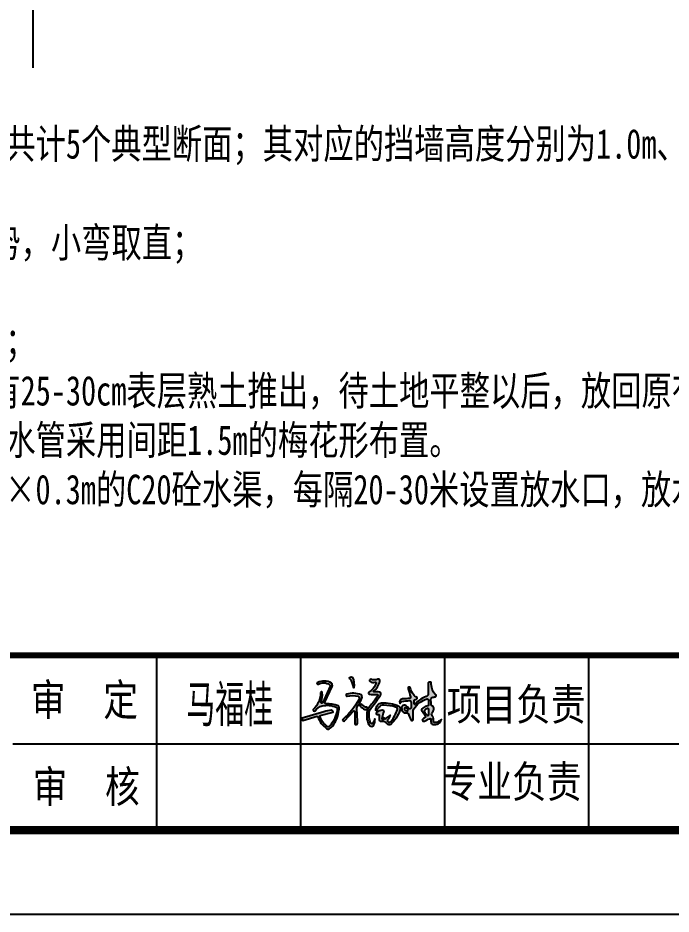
# Model space of a CAD drawing. Extents: x 4283 to 40403, y 1134 to 1764.
# Drawn here: x 4351.3 to 4406.4, y 1136.3 to 1212 of the extents above; entities that cross this region are included whole.
import ezdxf

# ---------------------------------------------------------------- set-up
doc = ezdxf.new("R2010")
doc.units = 0
doc.layers.add('0-文字 0.15', color=7, linetype='Continuous', lineweight=15)
for name, color, linetype in [('PUB_TITLE', 4, 'Continuous'), ('S-MODIFY', 4, 'Continuous'), ('华泽绵阳图框', 7, 'Continuous'), ('图框', 7, 'Continuous'), ('签名', 1, 'Continuous'), ('签名图层1', 7, 'Continuous')]:
    doc.layers.add(name, color=color, linetype=linetype)
doc.styles.add('-宋体', font='', dxfattribs={"width": 0.8})
doc.styles.add('0-仿宋国标', font='', dxfattribs={"width": 0.75})
doc.styles.add('_HZTXT', font='txt.shx', dxfattribs={"width": 0.8, "bigfont": 'hztxt.shx'})
doc.styles.get('-宋体').set_extended_font_data('SimSun')
doc.styles.get('0-仿宋国标').set_extended_font_data('仿宋_GB2312')

# ---------------------------------------------------------------- blocks, each defined once
blk = doc.blocks.new('A$C26362B5E')
h = blk.add_hatch(color=7)
h.dxf.hatch_style = 1
h.paths.add_polyline_path([(8622, -2130, 0.0967685), (9221, -1649, 0.130762), (11406, 3419, 0.2708179), (11129, 4403, 0.132851), (6493, 4842, 0.1415334), (4170, 3239, -0.923797), (3513, 3598, 0.2105564), (5933, 9160, -1.1117966), (6522, 9137, -0.1130872), (6082, 6110, 1.0237511), (6666, 5913), (9071, 11318, 0.3172451), (8949, 11783, 0.2879981), (5212, 11979, -0.3639863), (4777, 12054, -0.5194919), (4855, 12440, -0.2730727), (9553, 12284, -0.3096539), (9777, 11240), (7343, 6018, 0.5409929), (7722, 5506, -0.1169061), (11726, 4802, -0.238141), (12030, 3296, -0.133493), (9860, -1929, -0.1041486), (8912, -2763, -0.3306701), (7926, -2678, -0.1749275), (5087, 1168, 0.4508884), (4583, 1309), (15, -40), (-217, 568, -0.4361421), (-155, 706), (7044, 2855, -0.0588735), (9537, 3362, -0.319344), (9854, 3188, -0.0950301), (10104, 2676), (5757, 1639, 0.2187342), (5713, 1401, 0.1766196), (8310, -2111, 0.1684136)])
h.paths.add_polyline_path([(13324, 340, 0.9753763), (13845, -120), (16870, 3028, -0.6556926), (17232, 2967), (17278, -1025, 0.9357304), (18208, -969, 0.0116321), (17930, 3520, -0.1229855), (18000, 4218, 0.0280597), (19602, 7324, 0.3277905), (19350, 8389, 0.1799182), (14587, 8672, 0.8715853), (14753, 7976, -0.1282253), (18403, 7980, -0.4361082), (18622, 6808, -0.0898918)])
h.paths.add_polyline_path([(16440, 14324, 0.378485), (15388, 13841, -0.225966), (16204, 13026, -0.069902), (16900, 10740, 0.1771907)])
h.paths.add_polyline_path([(19494, 5327, 0.8423085), (19039, 4753, 0.1055232), (20615, 3640, 0.1145209), (21398, 3711, 0.4230819), (21383, 4320, 0.0081726), (21021, 4343, -0.1125496), (20812, 4399)])
h.paths.add_polyline_path([(22130, 4491, 0.1086963), (21373, 3026, 0.063693), (21218, 1011, 0.0803125), (21875, -1375, 0.2932232), (22891, -2018, 0.2414976), (23576, -1486, 0.1380043), (23866, 495, -0.0514207), (23336, -831, -0.685178), (22495, -839, -0.1209989), (22017, 2589, -0.1544259), (22403, 3648, 0.0128014), (25797, 8387, 0.4775714), (25442, 9339, 0.0650912), (23609, 9420, -0.7513122), (23521, 9627, 0.1508433), (25590, 12997, 0.5784205), (24865, 13631, -0.2231125), (22571, 13628, 0.756017), (22347, 12846, 0.1805043), (24028, 12582, -0.7216051), (24323, 12127, -0.1348157), (21867, 9285, 0.5676836), (22097, 8628, 0.0128174), (24553, 8579, -0.6562005), (24834, 8089, -0.0274258)])
h.paths.add_polyline_path([(26151, 5814, 0.1673902), (24784, 5036, 0.2047375), (24260, 3259, 0.5612422), (24547, 3268, -0.1288812), (25169, 4297, -0.2249821), (26836, 5052, -0.0506567), (30792, 4402, -0.3629175), (31407, 3580, -0.0777002), (29315, -300, -0.2117351), (28732, -678, -0.1897584), (28168, -413, -0.3915738), (28145, 152, 0.0683014), (28957, 1675, 0.0165331), (27627, 674, -0.6598367), (26963, 822, 0.1029064), (26819, 982, 0.7186672), (26683, 784, -0.2063211), (26796, 423, -0.3837342), (26611, 231, -0.489854), (26267, 559, -0.0881126), (26685, 2428, 0.2757845), (26713, 3385, 0.3295057), (25894, 3400, 0.0698891), (24603, 2560, 0.2816499), (24475, 2016, 0.280244), (25094, 1779, -0.5794532), (25480, 1430, 0.0254182), (25419, 100, 0.3528595), (26369, -435, -0.1441391), (27265, -538, -0.1192854), (27980, -1192, 0.4244185), (29184, -1360, 0.1172957), (32191, 3259, 0.3718792), (31877, 4662, 0.1306313)])
h.paths.add_polyline_path([(35630, 3855, -0.4572777), (35126, 3911, 0.0717434), (34135, 4922, 0.3215377), (33069, 4783, 0.2853981), (32788, 3700, 0.2268981), (33478, 2616, 0.1275827), (34504, 2480, -0.3731874), (34920, 2224, 0.0191032), (35798, 158, 0.5158034), (36566, 139, -0.0107093), (36627, 3281, -0.1090983), (36829, 3819, -0.1696111), (41059, 7091, -0.5626148), (41618, 6792, -0.0147326), (41701, 5175, -0.472041), (41362, 4770, 0.0552048), (40592, 4593, 0.1567383), (39320, 3398, 0.304888), (39406, 3020, -0.0971306), (40582, 1412, -0.5257531), (40486, 939, -0.0249406), (39734, 338, 0.3712279), (39692, -122, 0.3296358), (40322, -276, -0.0071385), (42018, 543, -0.7102387), (42492, 71, 0.140667), (42606, -1019, 0.1847612), (43173, -1403, 0.1328032), (44907, -1156, 0.1981826), (45936, 276, -0.0329526), (45003, -413, -0.1897614), (43629, -726, -0.2982699), (43457, -603, -0.2214048), (43308, 122, 0.2542587), (42926, 1432, -0.4083696), (42804, 2294, 0.0703961), (43346, 3442, 0.094795), (43404, 4126, 0.3608765), (42891, 4759, -0.4780877), (42522, 5219, -0.0073691), (42480, 6914, -0.2659541), (42838, 7588, 0.009057), (43933, 7775, 0.6824947), (44029, 8445, -0.2017146), (42552, 12491, 0.3519605), (41511, 12461, -0.0061092), (41600, 8903, -0.352614), (40948, 7912, 0.0543313), (38513, 6581, 0.1047599), (37376, 5426, -0.8609123), (36955, 5485, 0.0040012), (36938, 6463, -0.5360338), (37408, 6890, 0.3985736), (37898, 7255, 0.2121887), (37825, 7661, -0.1354976), (36662, 8538, -0.0958757), (35672, 10674, 1.0177452), (34898, 10461, -0.0216243), (35692, 7819, -0.3852333), (35422, 7275, -0.0280166), (33100, 7069, 0.235825), (32195, 6549, 0.2809231), (32187, 5750, 0.5728759), (32449, 5802, -0.3224987), (33030, 6258, -0.0397044), (35364, 6531, -0.379119), (35907, 6159, -0.0232571), (35896, 4449, -0.242165)])
h.paths.add_polyline_path([(34798, 3701, -0.09213), (34857, 3174, -0.1174303), (33956, 3206, -0.1999771), (33766, 3495, -0.1800663), (33859, 4157, -0.1904545), (34303, 4141, -0.0825586)], flags=16)
h.paths.add_polyline_path([(40352, 3282, -0.1361956), (41357, 3883, -0.5520929), (41774, 3559, -0.0641928), (41750, 1900, -0.6490201), (41290, 1681, -0.1380398), (40326, 2847, -0.249493)], flags=16)
at = {"layer": '签名', "color": 7}
for points in [[(9557, 3364, 0.0593384), (7044, 2855), (-148, 708, 0.4573912), (-217, 568), (0, 0, 0.2805952), (71, -24), (4773, 1364, -0.2875859), (5087, 1168, 0.1749275), (7926, -2678, 0.3007983), (8832, -2806, 0.1115793), (9860, -1929, 0.133493), (12030, 3296, 0.238141), (11726, 4802, 0.1169579), (7720, 5506, -0.5394718), (7343, 6018), (9777, 11240, 0.3096539), (9553, 12284, 0.2730727), (4855, 12440, 0.5194919), (4777, 12054, 0.3548992), (5202, 11973, -0.2888494), (8949, 11783, -0.3172451), (9071, 11318), (6666, 5913, -1.0437877), (6086, 6121, 0.1126458), (6522, 9137, 1.0479071), (5933, 9195, -0.21177), (3513, 3598, 0.8361251), (4123, 3181, -0.1452529), (6493, 4842, -0.132851), (11129, 4403, -0.2708179), (11406, 3419, -0.1267277), (9326, -1515, -0.1182928), (8622, -2130, -0.1684136), (8310, -2111, -0.1756733), (5720, 1378, -0.2399469), (5757, 1639), (10104, 2676, 0.1203673), (9757, 3305, 0.1884338), (9537, 3362)], [(22017, 2589, -0.1499865), (22383, 3622, 0.0126944), (25751, 8320, 0.5163383), (25442, 9339, 0.0653564), (23601, 9420, -0.6982814), (23515, 9622, 0.148676), (25573, 12934, 0.6185695), (24865, 13631, -0.2231125), (22571, 13628, 0.756017), (22347, 12846, 0.1805043), (24028, 12582, -0.5529879), (24381, 12250, -0.1396915), (21867, 9285, 0.5676836), (22097, 8628, 0.0131562), (24618, 8579, -0.5493482), (24852, 8115, -0.0276165), (22130, 4491, 0.1086963), (21373, 3026, 0.063693), (21218, 1011, 0.0803125), (21875, -1375, 0.2932232), (22891, -2018, 0.2414976), (23576, -1486, 0.1380043), (23866, 495, -0.0557097), (23280, -936, -0.591126), (22495, -840, -0.1210402), (22017, 2589)], [(35887, 4288, -0.1827866), (35630, 3855, -0.4404706), (35137, 3896, 0.0726928), (34135, 4922, 0.3215377), (33069, 4783, 0.2853981), (32788, 3700, 0.2268981), (33478, 2616, 0.1275827), (34504, 2480, -0.3731874), (34920, 2224, 0.0191032), (35798, 158, 0.5158034), (36566, 139, -0.0107093), (36627, 3281, -0.1087476), (36828, 3818, -0.1748482), (41214, 7141, -0.4093981), (41617, 6811, -0.0149095), (41701, 5175, -0.4053133), (41438, 4778, 0.0605432), (40592, 4593, 0.1470744), (39374, 3491, 0.3977299), (39410, 3015, -0.0968092), (40582, 1412, -0.3306614), (40627, 1066, -0.0273056), (39813, 395, 0.5853008), (39799, -221, 0.2927528), (40387, -243, -0.0068607), (42018, 543, -0.7102387), (42492, 71, 0.140667), (42606, -1019, 0.1847612), (43173, -1403, 0.1328032), (44907, -1156, 0.1981826), (45936, 276, -0.0329526), (45003, -413, -0.1897614), (43629, -726, -0.2982699), (43457, -603, -0.2214048), (43308, 122, 0.2761099), (42841, 1511, -0.3289342), (42772, 2246, 0.06433), (43294, 3284, 0.117863), (43404, 4126, 0.4021351), (42799, 4771, -0.2622176), (42530, 5026, -0.0082058), (42480, 6914, -0.2659541), (42838, 7588, 0.009057), (43933, 7775, 0.6824947), (44029, 8445, -0.2017146), (42552, 12491, 0.3519605), (41511, 12461, -0.0061092), (41600, 8903, -0.352614), (40948, 7912, 0.0543313), (38513, 6581, 0.1120966), (37316, 5329, -0.6433518), (36955, 5480, 0.0040225), (36938, 6463, -0.5360338), (37408, 6890, 0.3985736), (37898, 7255, 0.2121887), (37825, 7661, -0.1354976), (36662, 8538, -0.0958757), (35672, 10674, 1.0684101), (34911, 10424, -0.0215009), (35698, 7796, -0.3705905), (35422, 7275, -0.0280166), (33100, 7069, 0.2078567), (32269, 6649, 0.2992162), (32153, 5814, 0.7420678), (32449, 5802, -0.2359443), (32832, 6217, -0.0446033), (35453, 6534, -0.3290419), (35907, 6159, -0.0255765), (35887, 4279)], [(17930, 3520, -0.1229855), (18000, 4218, 0.027774), (19587, 7291, 0.3384701), (19350, 8389, 0.1799182), (14587, 8672, 0.8715853), (14753, 7976, -0.1282253), (18403, 7980, -0.4361082), (18622, 6808, -0.0886718), (13410, 414, 1.1307577), (13837, -128), (16870, 3028, -0.6556926), (17232, 2967), (17278, -1025, 0.9357304), (18208, -969, 0.0116321), (17930, 3520)], [(25419, 100, -0.0254182), (25480, 1430, 0.5199035), (25147, 1791, -0.303594), (24475, 2016, -0.2816499), (24603, 2560, -0.0698891), (25894, 3400, -0.3295057), (26713, 3385, -0.2757845), (26685, 2428, 0.0898456), (26266, 521, 0.4515632), (26611, 231, 0.3837342), (26796, 423, 0.1993941), (26691, 775, -0.7575258), (26819, 982, -0.174629), (27019, 684, 0.5234168), (27627, 674, -0.0165331), (28957, 1675, -0.0683014), (28145, 152, 0.3574415), (28134, -376, 0.2049878), (28732, -678, 0.2117351), (29315, -300, 0.0777002), (31407, 3580, 0.3629175), (30792, 4402, 0.0506567), (26836, 5052, 0.2249821), (25169, 4297, 0.1288812), (24547, 3268, -0.5612422), (24260, 3259, -0.2047375), (24784, 5036, -0.1673902), (26151, 5814, -0.1306313), (31877, 4662, -0.3718792), (32191, 3259, -0.1172957), (29184, -1360, -0.4244185), (27980, -1192, 0.1192854), (27265, -538, 0.1441391), (26369, -435, -0.3528596), (25419, 100)]]:
    blk.add_lwpolyline(points, format="xyb", dxfattribs=at)
for points in [[(15388, 13841, -0.378485), (16440, 14324, -0.1771907), (16900, 10740, 0.069902), (16204, 13026, 0.225966)], [(21383, 4320, 0.0081726), (21021, 4343, -0.1125496), (20812, 4399), (19564, 5278, 0.9614729), (19048, 4744, 0.1048476), (20615, 3640, 0.1145209), (21398, 3711, 0.4230819)], [(33777, 3449, 0.1723303), (33956, 3206, 0.1174303), (34857, 3174, 0.09213), (34798, 3701, 0.0825586), (34303, 4141, 0.1904545), (33859, 4157, 0.1930417)], [(41357, 3883, 0.1361956), (40352, 3282, 0.2417127), (40321, 2859, 0.1450177), (41342, 1646, 0.460634), (41736, 1804, 0.0733191), (41757, 3696, 0.414173)]]:
    blk.add_lwpolyline(points, format="xyb", close=True, dxfattribs=at)

msp = doc.modelspace()

# ---------------------------------------------------------------- linework, layer by layer
at = {"color": 9}
msp.add_lwpolyline([(4352.539, 1248.555), (4352.539, 1235.782), (4353.539, 1234.782), (4351.539, 1234.782), (4352.539, 1233.782), (4352.539, 1207.76)], dxfattribs=at)
at = {"layer": 'PUB_TITLE'}
msp.add_lwpolyline([(4282.534, 1136.333), (4702.534, 1136.333), (4702.534, 1433.333), (4282.534, 1433.333)], close=True, dxfattribs=at)
at = {"layer": 'PUB_TITLE', "color": 7, "const_width": 0.506}
msp.add_lwpolyline([(4300.211, 1143.403), (4695.234, 1143.403), (4695.239, 1158.165), (4300.211, 1158.165)], close=True, dxfattribs=at)
at = {"layer": 'S-MODIFY'}
msp.add_lwpolyline([(4282.534, 1136.333), (4702.534, 1136.333), (4702.534, 1433.333), (4282.534, 1433.333)], close=True, dxfattribs=at)
at = {"layer": '华泽绵阳图框', "color": 7}
for p, q in [((4363.01, 1143.318), (4363.01, 1158.08)), ((4375.164, 1143.318), (4375.164, 1158.08)), ((4387.319, 1143.318), (4387.319, 1158.08)), ((4399.473, 1143.318), (4399.473, 1158.08)), ((4350.855, 1150.699), (4460.246, 1150.699))]:
    msp.add_line(p, q, dxfattribs=at)
at = {"layer": '华泽绵阳图框', "color": 7, "const_width": 0.707}
msp.add_lwpolyline([(4300.211, 1143.403), (4695.464, 1143.403), (4695.464, 1426.232), (4300.211, 1426.232)], close=True, dxfattribs=at)
at = {"layer": '华泽绵阳图框', "color": 7, "const_width": 0.506}
msp.add_lwpolyline([(4300.211, 1158.165), (4695.239, 1158.165)], dxfattribs=at)

# ---------------------------------------------------------------- block references
at = {"layer": '签名图层1', "xscale": 0.0002550000000383079, "yscale": 0.0002550000000383079, "zscale": 0.0002550000000383079}
msp.add_blockref('A$C26362B5E', (4375.306, 1152.685), dxfattribs=at)

# ---------------------------------------------------------------- texts
at = {"layer": '0-文字 0.15', "color": 0, "insert": (4314.421, 1210.932), "char_height": 2.5, "width": 119.3556, "attachment_point": 1, "style": '0-仿宋国标'}
msp.add_mtext('\\pt90.945;说明：\\P1、本图尺寸单位均以为cm计；\\P2、本次挡墙分为A、B、C、D、E共计5个典型断面；其对应的挡墙高度分别为1.0m、1.5m、2m、2.5m、3m。\\P3、施工要求：{\\fTimes New Roman|b0|i0|c0|p18;\\P}a、田面沿等高线布设，大弯就势，小弯取直；\\Pb、土坎参数见图纸。{\\fTimes New Roman|b0|i0|c0|p18;\\P}c、覆土高出石坎50cm，坡比1:1；{\\fTimes New Roman|b0|i0|c0|p18;\\P\\ptz;}4、坡改梯在施工过程中先将原有25-30cm表层熟土推出，待土地平整以后，放回原有表层土。\\P5、沥青木板每10m设置一道，排水管采用间距1.5m的梅花形布置。\\P6.、背水沟采用断面尺寸为0.3m×0.3m的C20砼水渠，每隔20-30米设置放水口，放水口的具体位\\P    置可根据实际情况调整。', dxfattribs=at)
at = {"layer": '图框', "color": 7, "style": '-宋体', "width": 0.8}
for s, height, p in [('审', 2.685, (4352.373, 1153.072)), ('定', 2.685, (4358.483, 1153.072)), ('项目负责', 2.6851, (4387.472, 1152.688)), ('专业负责', 2.6851, (4387.126, 1146.168)), ('审', 2.685, (4352.517, 1145.748)), ('核', 2.685, (4358.627, 1145.748))]:
    msp.add_text(s, height=height, dxfattribs=at).set_placement(p)
at = {"layer": '签名图层1', "style": '_HZTXT', "width": 0.7}
msp.add_text('马福桂', height=3.5, dxfattribs=at).set_placement((4365.478, 1152.186))

doc.saveas('drawing.dxf')
